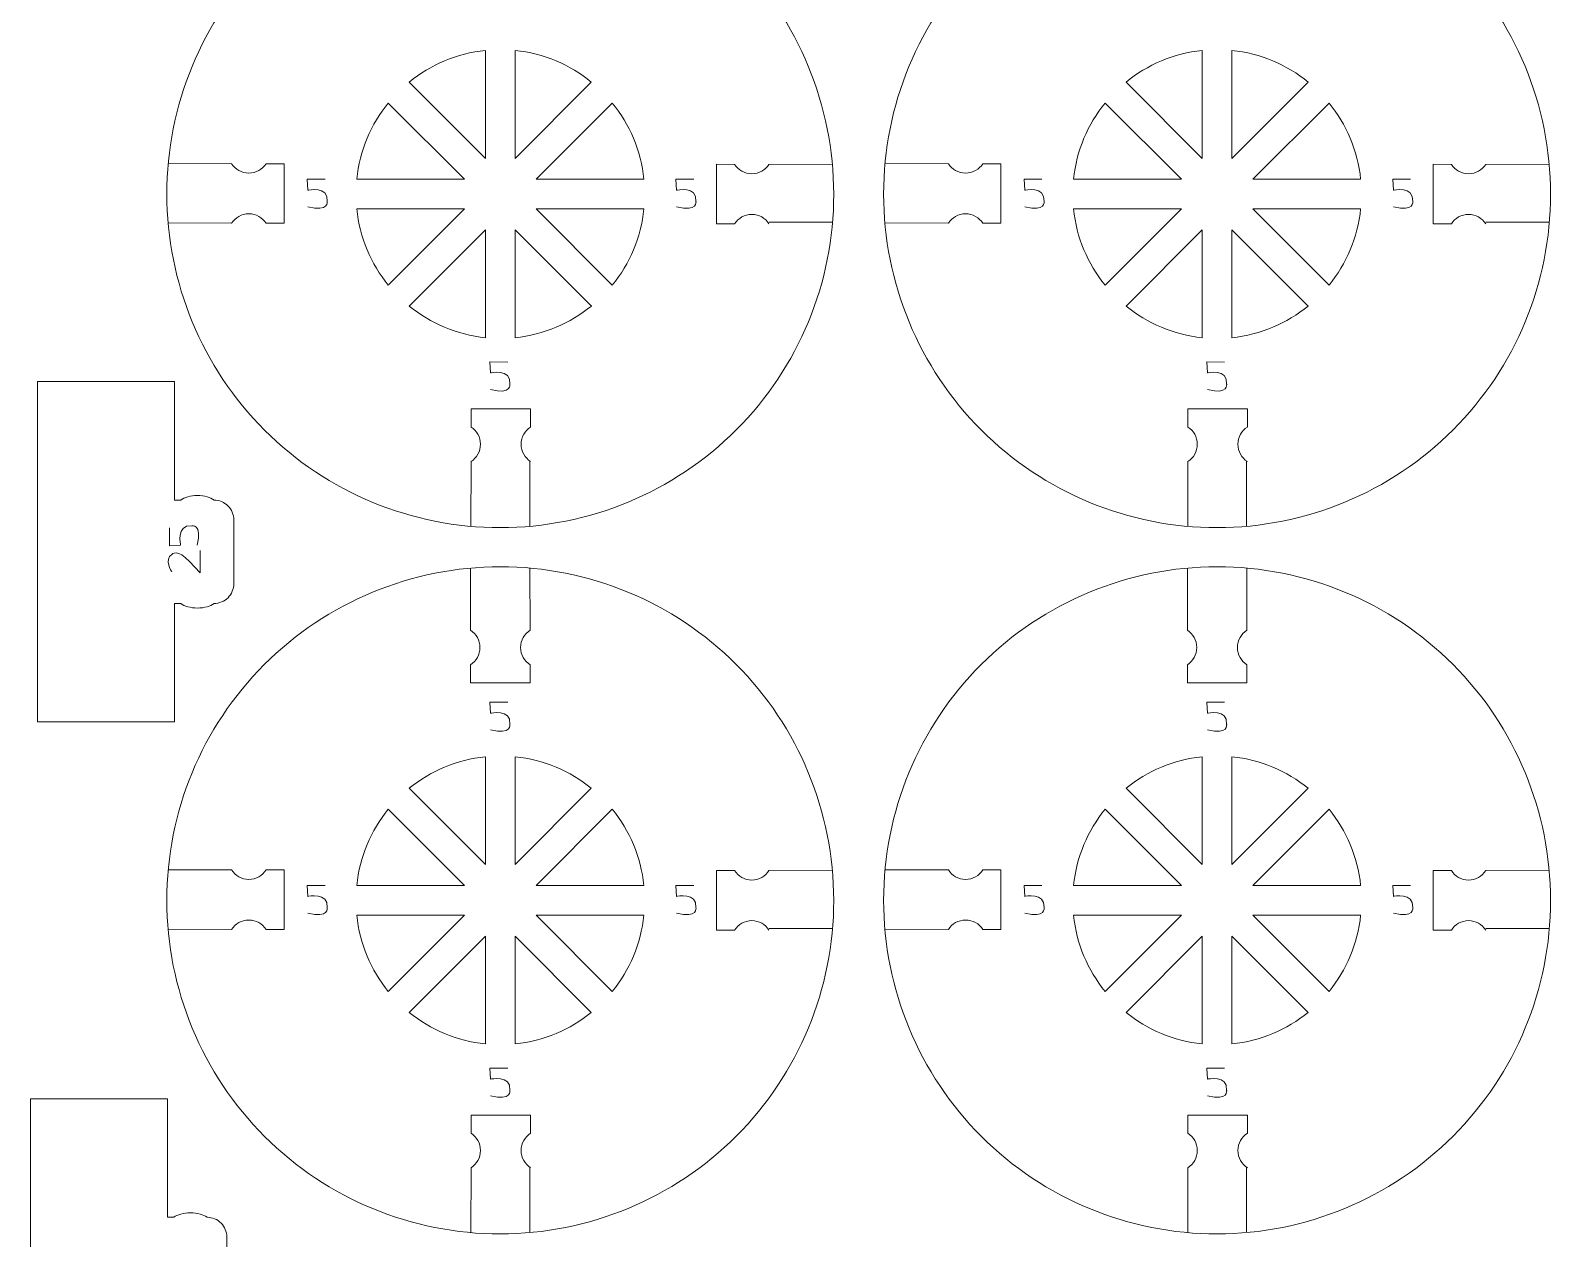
# Model space of a CAD drawing. Header units: centimetres. Extents: x -25 to 25, y -32.5 to 32.5.
# Drawn here: x -14.49 to -6.71, y 13.63 to 19.81 of the extents above; entities that cross this region are included whole.
import ezdxf

# ---------------------------------------------------------------- set-up
doc = ezdxf.new("R2010")
doc.units = ezdxf.units.CM
doc.header["$MEASUREMENT"] = 0
doc.layers.add('Capa 1', color=7, linetype='Continuous')

msp = doc.modelspace()

# ---------------------------------------------------------------- linework, layer by layer
at = {"layer": 'Capa 1', "color": 250, "lineweight": 9}
for points, knots in [([(-12.08937, 17.26648), (-12.54175, 17.26617), (-12.97573, 17.44561), (-13.29578, 17.76528), (-13.29578, 17.76528), (-13.61588, 18.08496), (-13.79586, 18.52087), (-13.79616, 18.97325), (-13.79616, 18.97325), (-13.79642, 19.42562), (-13.61701, 19.85959), (-13.29732, 20.17968), (-13.29732, 20.17968), (-12.97764, 20.49977), (-12.54175, 20.67974), (-12.08937, 20.68001), (-12.08937, 20.68001), (-11.63698, 20.68032), (-11.203, 20.50088), (-10.88294, 20.1812), (-10.88294, 20.1812), (-10.56286, 19.86152), (-10.38287, 19.42562), (-10.38257, 18.97325), (-10.38257, 18.97325), (-10.38232, 18.52087), (-10.56174, 18.0869), (-10.88142, 17.76681), (-10.88142, 17.76681), (-11.20107, 17.44674), (-11.63698, 17.26675), (-12.08937, 17.26648)], [0, 0, 0, 0, 0.1111111, 0.1111111, 0.1111111, 0.1111111, 0.2222222, 0.2222222, 0.2222222, 0.2222222, 0.3333333, 0.3333333, 0.3333333, 0.3333333, 0.4444444, 0.4444444, 0.4444444, 0.4444444, 0.5555556, 0.5555556, 0.5555556, 0.5555556, 0.6666667, 0.6666667, 0.6666667, 0.6666667, 0.7777778, 0.7777778, 0.7777778, 0.7777778, 1, 1, 1, 1]), ([(-8.42052, 17.26648), (-8.8729, 17.26617), (-9.30688, 17.44561), (-9.62693, 17.76528), (-9.62693, 17.76528), (-9.94703, 18.08496), (-10.12701, 18.52087), (-10.12731, 18.97325), (-10.12731, 18.97325), (-10.12757, 19.42562), (-9.94816, 19.85959), (-9.62847, 20.17968), (-9.62847, 20.17968), (-9.30879, 20.49977), (-8.8729, 20.67974), (-8.42052, 20.68001), (-8.42052, 20.68001), (-7.96813, 20.68032), (-7.53415, 20.50088), (-7.21409, 20.1812), (-7.21409, 20.1812), (-6.89401, 19.86152), (-6.71402, 19.42562), (-6.71372, 18.97325), (-6.71372, 18.97325), (-6.71347, 18.52087), (-6.89289, 18.0869), (-7.21257, 17.76681), (-7.21257, 17.76681), (-7.53222, 17.44674), (-7.96813, 17.26675), (-8.42052, 17.26648)], [0, 0, 0, 0, 0.1111111, 0.1111111, 0.1111111, 0.1111111, 0.2222222, 0.2222222, 0.2222222, 0.2222222, 0.3333333, 0.3333333, 0.3333333, 0.3333333, 0.4444444, 0.4444444, 0.4444444, 0.4444444, 0.5555556, 0.5555556, 0.5555556, 0.5555556, 0.6666667, 0.6666667, 0.6666667, 0.6666667, 0.7777778, 0.7777778, 0.7777778, 0.7777778, 1, 1, 1, 1]), ([(-12.16512, 19.70803), (-12.31228, 19.69304), (-12.44665, 19.63486), (-12.55536, 19.54637), (-12.55536, 19.54637), (-12.55536, 19.54637), (-12.16512, 19.15613), (-12.16512, 19.15613), (-12.16512, 19.15613), (-12.16512, 19.15613), (-12.16512, 19.70803), (-12.16512, 19.70803)], [0, 0, 0, 0, 0.25, 0.25, 0.25, 0.25, 0.5, 0.5, 0.5, 0.5, 1, 1, 1, 1]), ([(-11.62338, 19.54637), (-11.73209, 19.63486), (-11.86646, 19.69304), (-12.01362, 19.70803), (-12.01362, 19.70803), (-12.01362, 19.70803), (-12.01362, 19.15613), (-12.01362, 19.15613), (-12.01362, 19.15613), (-12.01362, 19.15613), (-11.62338, 19.54637), (-11.62338, 19.54637)], [0, 0, 0, 0, 0.25, 0.25, 0.25, 0.25, 0.5, 0.5, 0.5, 0.5, 1, 1, 1, 1]), ([(-8.49627, 19.70803), (-8.64343, 19.69304), (-8.7778, 19.63486), (-8.88651, 19.54637), (-8.88651, 19.54637), (-8.88651, 19.54637), (-8.49627, 19.15613), (-8.49627, 19.15613), (-8.49627, 19.15613), (-8.49627, 19.15613), (-8.49627, 19.70803), (-8.49627, 19.70803)], [0, 0, 0, 0, 0.25, 0.25, 0.25, 0.25, 0.5, 0.5, 0.5, 0.5, 1, 1, 1, 1]), ([(-7.95453, 19.54637), (-8.06324, 19.63486), (-8.19761, 19.69304), (-8.34477, 19.70803), (-8.34477, 19.70803), (-8.34477, 19.70803), (-8.34477, 19.15613), (-8.34477, 19.15613), (-8.34477, 19.15613), (-8.34477, 19.15613), (-7.95453, 19.54637), (-7.95453, 19.54637)], [0, 0, 0, 0, 0.25, 0.25, 0.25, 0.25, 0.5, 0.5, 0.5, 0.5, 1, 1, 1, 1]), ([(-12.66249, 19.43924), (-12.751, 19.33053), (-12.8092, 19.19617), (-12.8242, 19.04901), (-12.8242, 19.04901), (-12.8242, 19.04901), (-12.27227, 19.04901), (-12.27227, 19.04901), (-12.27227, 19.04901), (-12.27227, 19.04901), (-12.66249, 19.43924), (-12.66249, 19.43924)], [0, 0, 0, 0, 0.25, 0.25, 0.25, 0.25, 0.5, 0.5, 0.5, 0.5, 1, 1, 1, 1]), ([(-11.35453, 19.04901), (-11.36952, 19.19618), (-11.42773, 19.33054), (-11.51625, 19.43925), (-11.51625, 19.43925), (-11.51625, 19.43925), (-11.90648, 19.04901), (-11.90648, 19.04901), (-11.90648, 19.04901), (-11.90648, 19.04901), (-11.35453, 19.04901), (-11.35453, 19.04901)], [0, 0, 0, 0, 0.25, 0.25, 0.25, 0.25, 0.5, 0.5, 0.5, 0.5, 1, 1, 1, 1]), ([(-8.99364, 19.43924), (-9.08215, 19.33053), (-9.14035, 19.19617), (-9.15535, 19.04901), (-9.15535, 19.04901), (-9.15535, 19.04901), (-8.60342, 19.04901), (-8.60342, 19.04901), (-8.60342, 19.04901), (-8.60342, 19.04901), (-8.99364, 19.43924), (-8.99364, 19.43924)], [0, 0, 0, 0, 0.25, 0.25, 0.25, 0.25, 0.5, 0.5, 0.5, 0.5, 1, 1, 1, 1]), ([(-7.68568, 19.04901), (-7.70067, 19.19618), (-7.75888, 19.33054), (-7.8474, 19.43925), (-7.8474, 19.43925), (-7.8474, 19.43925), (-8.23763, 19.04901), (-8.23763, 19.04901), (-8.23763, 19.04901), (-8.23763, 19.04901), (-7.68568, 19.04901), (-7.68568, 19.04901)], [0, 0, 0, 0, 0.25, 0.25, 0.25, 0.25, 0.5, 0.5, 0.5, 0.5, 1, 1, 1, 1]), ([(-13.28837, 19.12864), (-13.30699, 19.09966), (-13.33951, 19.08045), (-13.3765, 19.08045), (-13.3765, 19.08045), (-13.4135, 19.08045), (-13.44602, 19.09966), (-13.46463, 19.12864)], [0, 0, 0, 0, 0.3333333, 0.3333333, 0.3333333, 0.3333333, 1, 1, 1, 1]), ([(-13.28837, 19.12864), (-13.28837, 19.12864), (-13.19586, 19.12875), (-13.19586, 19.12875), (-13.19586, 19.12875), (-13.19586, 19.12875), (-13.19586, 18.82429), (-13.19586, 18.82429), (-13.19586, 18.82429), (-13.19586, 18.82429), (-13.28839, 18.82429), (-13.28839, 18.82429)], [0, 0, 0, 0, 0.25, 0.25, 0.25, 0.25, 0.5, 0.5, 0.5, 0.5, 1, 1, 1, 1]), ([(-10.89029, 19.12541), (-10.89029, 19.12541), (-10.9828, 19.12552), (-10.9828, 19.12552), (-10.9828, 19.12552), (-10.9828, 19.12552), (-10.9828, 18.82106), (-10.9828, 18.82106), (-10.9828, 18.82106), (-10.9828, 18.82106), (-10.89027, 18.82106), (-10.89027, 18.82106)], [0, 0, 0, 0, 0.25, 0.25, 0.25, 0.25, 0.5, 0.5, 0.5, 0.5, 1, 1, 1, 1]), ([(-10.71403, 19.12541), (-10.73265, 19.09642), (-10.76517, 19.07721), (-10.80217, 19.07721), (-10.80217, 19.07721), (-10.83916, 19.07721), (-10.87168, 19.09642), (-10.89029, 19.12541)], [0, 0, 0, 0, 0.3333333, 0.3333333, 0.3333333, 0.3333333, 1, 1, 1, 1]), ([(-9.61952, 19.12864), (-9.63814, 19.09966), (-9.67066, 19.08045), (-9.70765, 19.08045), (-9.70765, 19.08045), (-9.74465, 19.08045), (-9.77717, 19.09966), (-9.79578, 19.12864)], [0, 0, 0, 0, 0.3333333, 0.3333333, 0.3333333, 0.3333333, 1, 1, 1, 1]), ([(-9.61952, 19.12864), (-9.61952, 19.12864), (-9.52701, 19.12875), (-9.52701, 19.12875), (-9.52701, 19.12875), (-9.52701, 19.12875), (-9.52701, 18.82429), (-9.52701, 18.82429), (-9.52701, 18.82429), (-9.52701, 18.82429), (-9.61954, 18.82429), (-9.61954, 18.82429)], [0, 0, 0, 0, 0.25, 0.25, 0.25, 0.25, 0.5, 0.5, 0.5, 0.5, 1, 1, 1, 1]), ([(-7.22144, 19.12541), (-7.22144, 19.12541), (-7.31395, 19.12552), (-7.31395, 19.12552), (-7.31395, 19.12552), (-7.31395, 19.12552), (-7.31395, 18.82106), (-7.31395, 18.82106), (-7.31395, 18.82106), (-7.31395, 18.82106), (-7.22142, 18.82106), (-7.22142, 18.82106)], [0, 0, 0, 0, 0.25, 0.25, 0.25, 0.25, 0.5, 0.5, 0.5, 0.5, 1, 1, 1, 1]), ([(-7.04518, 19.12541), (-7.0638, 19.09642), (-7.09632, 19.07721), (-7.13332, 19.07721), (-7.13332, 19.07721), (-7.17031, 19.07721), (-7.20283, 19.09642), (-7.22144, 19.12541)], [0, 0, 0, 0, 0.3333333, 0.3333333, 0.3333333, 0.3333333, 1, 1, 1, 1]), ([(-13.28837, 18.82429), (-13.30699, 18.85328), (-13.33951, 18.87249), (-13.3765, 18.87249), (-13.3765, 18.87249), (-13.4135, 18.87249), (-13.44602, 18.85328), (-13.46463, 18.82429)], [0, 0, 0, 0, 0.3333333, 0.3333333, 0.3333333, 0.3333333, 1, 1, 1, 1]), ([(-12.82421, 18.89751), (-12.80923, 18.75033), (-12.75102, 18.61595), (-12.6625, 18.50724), (-12.6625, 18.50724), (-12.6625, 18.50724), (-12.27223, 18.89751), (-12.27223, 18.89751), (-12.27223, 18.89751), (-12.27223, 18.89751), (-12.82421, 18.89751), (-12.82421, 18.89751)], [0, 0, 0, 0, 0.25, 0.25, 0.25, 0.25, 0.5, 0.5, 0.5, 0.5, 1, 1, 1, 1]), ([(-11.51623, 18.50723), (-11.42772, 18.61595), (-11.36951, 18.75034), (-11.35453, 18.89751), (-11.35453, 18.89751), (-11.35453, 18.89751), (-11.90652, 18.89751), (-11.90652, 18.89751), (-11.90652, 18.89751), (-11.90652, 18.89751), (-11.51623, 18.50723), (-11.51623, 18.50723)], [0, 0, 0, 0, 0.25, 0.25, 0.25, 0.25, 0.5, 0.5, 0.5, 0.5, 1, 1, 1, 1]), ([(-10.71403, 18.82106), (-10.73265, 18.85004), (-10.76517, 18.86925), (-10.80217, 18.86925), (-10.80217, 18.86925), (-10.83916, 18.86925), (-10.87168, 18.85004), (-10.89029, 18.82106)], [0, 0, 0, 0, 0.3333333, 0.3333333, 0.3333333, 0.3333333, 1, 1, 1, 1]), ([(-9.61952, 18.82429), (-9.63814, 18.85328), (-9.67066, 18.87249), (-9.70765, 18.87249), (-9.70765, 18.87249), (-9.74465, 18.87249), (-9.77717, 18.85328), (-9.79578, 18.82429)], [0, 0, 0, 0, 0.3333333, 0.3333333, 0.3333333, 0.3333333, 1, 1, 1, 1]), ([(-9.15536, 18.89751), (-9.14038, 18.75033), (-9.08217, 18.61595), (-8.99365, 18.50724), (-8.99365, 18.50724), (-8.99365, 18.50724), (-8.60338, 18.89751), (-8.60338, 18.89751), (-8.60338, 18.89751), (-8.60338, 18.89751), (-9.15536, 18.89751), (-9.15536, 18.89751)], [0, 0, 0, 0, 0.25, 0.25, 0.25, 0.25, 0.5, 0.5, 0.5, 0.5, 1, 1, 1, 1]), ([(-7.84738, 18.50723), (-7.75887, 18.61595), (-7.70066, 18.75034), (-7.68568, 18.89751), (-7.68568, 18.89751), (-7.68568, 18.89751), (-8.23767, 18.89751), (-8.23767, 18.89751), (-8.23767, 18.89751), (-8.23767, 18.89751), (-7.84738, 18.50723), (-7.84738, 18.50723)], [0, 0, 0, 0, 0.25, 0.25, 0.25, 0.25, 0.5, 0.5, 0.5, 0.5, 1, 1, 1, 1]), ([(-7.04518, 18.82106), (-7.0638, 18.85004), (-7.09632, 18.86925), (-7.13332, 18.86925), (-7.13332, 18.86925), (-7.17031, 18.86925), (-7.20283, 18.85004), (-7.22144, 18.82106)], [0, 0, 0, 0, 0.3333333, 0.3333333, 0.3333333, 0.3333333, 1, 1, 1, 1]), ([(-12.55537, 18.40012), (-12.44666, 18.31163), (-12.31228, 18.25344), (-12.16512, 18.23845), (-12.16512, 18.23845), (-12.16512, 18.23845), (-12.16512, 18.79036), (-12.16512, 18.79036), (-12.16512, 18.79036), (-12.16512, 18.79036), (-12.55537, 18.40012), (-12.55537, 18.40012)], [0, 0, 0, 0, 0.25, 0.25, 0.25, 0.25, 0.5, 0.5, 0.5, 0.5, 1, 1, 1, 1]), ([(-12.01362, 18.23845), (-11.86645, 18.25343), (-11.73208, 18.31162), (-11.62337, 18.40011), (-11.62337, 18.40011), (-11.62337, 18.40011), (-12.01362, 18.79036), (-12.01362, 18.79036), (-12.01362, 18.79036), (-12.01362, 18.79036), (-12.01362, 18.23845), (-12.01362, 18.23845)], [0, 0, 0, 0, 0.25, 0.25, 0.25, 0.25, 0.5, 0.5, 0.5, 0.5, 1, 1, 1, 1]), ([(-8.88652, 18.40012), (-8.77781, 18.31163), (-8.64343, 18.25344), (-8.49627, 18.23845), (-8.49627, 18.23845), (-8.49627, 18.23845), (-8.49627, 18.79036), (-8.49627, 18.79036), (-8.49627, 18.79036), (-8.49627, 18.79036), (-8.88652, 18.40012), (-8.88652, 18.40012)], [0, 0, 0, 0, 0.25, 0.25, 0.25, 0.25, 0.5, 0.5, 0.5, 0.5, 1, 1, 1, 1]), ([(-8.34477, 18.23845), (-8.1976, 18.25343), (-8.06323, 18.31162), (-7.95452, 18.40011), (-7.95452, 18.40011), (-7.95452, 18.40011), (-8.34477, 18.79036), (-8.34477, 18.79036), (-8.34477, 18.79036), (-8.34477, 18.79036), (-8.34477, 18.23845), (-8.34477, 18.23845)], [0, 0, 0, 0, 0.25, 0.25, 0.25, 0.25, 0.5, 0.5, 0.5, 0.5, 1, 1, 1, 1]), ([(-13.72463, 16.8785), (-13.72463, 16.8785), (-13.75653, 16.8785), (-13.75653, 16.8785), (-13.75653, 16.8785), (-13.75653, 16.8785), (-13.75653, 16.27239), (-13.75653, 16.27239), (-13.75653, 16.27239), (-13.75653, 16.27239), (-14.45881, 16.27239), (-14.45881, 16.27239), (-14.45881, 16.27239), (-14.45881, 16.27239), (-14.45881, 18.0139), (-14.45881, 18.0139), (-14.45881, 18.0139), (-14.45881, 18.0139), (-13.75653, 18.0139), (-13.75653, 18.0139), (-13.75653, 18.0139), (-13.75653, 18.0139), (-13.75653, 17.40779), (-13.75653, 17.40779), (-13.75653, 17.40779), (-13.75653, 17.40779), (-13.72463, 17.40779), (-13.72463, 17.40779)], [0, 0, 0, 0, 0.125, 0.125, 0.125, 0.125, 0.25, 0.25, 0.25, 0.25, 0.375, 0.375, 0.375, 0.375, 0.5, 0.5, 0.5, 0.5, 0.625, 0.625, 0.625, 0.625, 0.75, 0.75, 0.75, 0.75, 1, 1, 1, 1]), ([(-12.23885, 17.78122), (-12.23885, 17.78122), (-12.23896, 17.87374), (-12.23896, 17.87374), (-12.23896, 17.87374), (-12.23896, 17.87374), (-11.9345, 17.87374), (-11.9345, 17.87374), (-11.9345, 17.87374), (-11.9345, 17.87374), (-11.9345, 17.7812), (-11.9345, 17.7812)], [0, 0, 0, 0, 0.25, 0.25, 0.25, 0.25, 0.5, 0.5, 0.5, 0.5, 1, 1, 1, 1]), ([(-8.57, 17.78122), (-8.57, 17.78122), (-8.57011, 17.87374), (-8.57011, 17.87374), (-8.57011, 17.87374), (-8.57011, 17.87374), (-8.26565, 17.87374), (-8.26565, 17.87374), (-8.26565, 17.87374), (-8.26565, 17.87374), (-8.26565, 17.7812), (-8.26565, 17.7812)], [0, 0, 0, 0, 0.25, 0.25, 0.25, 0.25, 0.5, 0.5, 0.5, 0.5, 1, 1, 1, 1]), ([(-12.23885, 17.60495), (-12.20986, 17.62356), (-12.19065, 17.65608), (-12.19065, 17.69308), (-12.19065, 17.69308), (-12.19065, 17.73008), (-12.20986, 17.7626), (-12.23885, 17.7812)], [0, 0, 0, 0, 0.3333333, 0.3333333, 0.3333333, 0.3333333, 1, 1, 1, 1]), ([(-11.9345, 17.60495), (-11.96348, 17.62356), (-11.98269, 17.65608), (-11.98269, 17.69308), (-11.98269, 17.69308), (-11.98269, 17.73008), (-11.96348, 17.7626), (-11.9345, 17.7812)], [0, 0, 0, 0, 0.3333333, 0.3333333, 0.3333333, 0.3333333, 1, 1, 1, 1]), ([(-8.57, 17.60495), (-8.54101, 17.62356), (-8.5218, 17.65608), (-8.5218, 17.69308), (-8.5218, 17.69308), (-8.5218, 17.73008), (-8.54101, 17.7626), (-8.57, 17.7812)], [0, 0, 0, 0, 0.3333333, 0.3333333, 0.3333333, 0.3333333, 1, 1, 1, 1]), ([(-8.26565, 17.60495), (-8.29463, 17.62356), (-8.31384, 17.65608), (-8.31384, 17.69308), (-8.31384, 17.69308), (-8.31384, 17.73008), (-8.29463, 17.7626), (-8.26565, 17.7812)], [0, 0, 0, 0, 0.3333333, 0.3333333, 0.3333333, 0.3333333, 1, 1, 1, 1]), ([(-13.72463, 17.40779), (-13.70667, 17.42178), (-13.67528, 17.43105), (-13.63956, 17.43105), (-13.63956, 17.43105), (-13.60385, 17.43105), (-13.57246, 17.42178), (-13.5545, 17.40779)], [0, 0, 0, 0, 0.3333333, 0.3333333, 0.3333333, 0.3333333, 1, 1, 1, 1]), ([(-13.5545, 17.40779), (-13.52772, 17.40781), (-13.50205, 17.39719), (-13.48309, 17.37828), (-13.48309, 17.37828), (-13.46415, 17.35935), (-13.4535, 17.33355), (-13.45348, 17.30677), (-13.45348, 17.30677), (-13.45348, 17.30677), (-13.45348, 16.97952), (-13.45348, 16.97952), (-13.45348, 16.97952), (-13.45346, 16.95273), (-13.46409, 16.92704), (-13.48301, 16.90811), (-13.48301, 16.90811), (-13.50193, 16.88916), (-13.52772, 16.87852), (-13.5545, 16.8785)], [0, 0, 0, 0, 0.1666667, 0.1666667, 0.1666667, 0.1666667, 0.3333333, 0.3333333, 0.3333333, 0.3333333, 0.5, 0.5, 0.5, 0.5, 0.6666667, 0.6666667, 0.6666667, 0.6666667, 1, 1, 1, 1]), ([(-12.08941, 13.65289), (-12.54179, 13.65258), (-12.97577, 13.83202), (-13.29582, 14.15169), (-13.29582, 14.15169), (-13.61592, 14.47137), (-13.7959, 14.90728), (-13.7962, 15.35966), (-13.7962, 15.35966), (-13.79646, 15.81203), (-13.61705, 16.246), (-13.29736, 16.56609), (-13.29736, 16.56609), (-12.97768, 16.88618), (-12.54179, 17.06615), (-12.08941, 17.06642), (-12.08941, 17.06642), (-11.63702, 17.06673), (-11.20304, 16.88729), (-10.88298, 16.56761), (-10.88298, 16.56761), (-10.5629, 16.24793), (-10.38291, 15.81203), (-10.38261, 15.35966), (-10.38261, 15.35966), (-10.38236, 14.90728), (-10.56178, 14.47331), (-10.88146, 14.15322), (-10.88146, 14.15322), (-11.20111, 13.83315), (-11.63702, 13.65316), (-12.08941, 13.65289)], [0, 0, 0, 0, 0.1111111, 0.1111111, 0.1111111, 0.1111111, 0.2222222, 0.2222222, 0.2222222, 0.2222222, 0.3333333, 0.3333333, 0.3333333, 0.3333333, 0.4444444, 0.4444444, 0.4444444, 0.4444444, 0.5555556, 0.5555556, 0.5555556, 0.5555556, 0.6666667, 0.6666667, 0.6666667, 0.6666667, 0.7777778, 0.7777778, 0.7777778, 0.7777778, 1, 1, 1, 1]), ([(-8.42052, 13.65289), (-8.8729, 13.65258), (-9.30688, 13.83202), (-9.62693, 14.15169), (-9.62693, 14.15169), (-9.94703, 14.47137), (-10.12701, 14.90728), (-10.12731, 15.35966), (-10.12731, 15.35966), (-10.12757, 15.81203), (-9.94816, 16.246), (-9.62847, 16.56609), (-9.62847, 16.56609), (-9.30879, 16.88618), (-8.8729, 17.06615), (-8.42052, 17.06642), (-8.42052, 17.06642), (-7.96813, 17.06673), (-7.53415, 16.88729), (-7.21409, 16.56761), (-7.21409, 16.56761), (-6.89401, 16.24793), (-6.71402, 15.81203), (-6.71372, 15.35966), (-6.71372, 15.35966), (-6.71347, 14.90728), (-6.89289, 14.47331), (-7.21257, 14.15322), (-7.21257, 14.15322), (-7.53222, 13.83315), (-7.96813, 13.65316), (-8.42052, 13.65289)], [0, 0, 0, 0, 0.1111111, 0.1111111, 0.1111111, 0.1111111, 0.2222222, 0.2222222, 0.2222222, 0.2222222, 0.3333333, 0.3333333, 0.3333333, 0.3333333, 0.4444444, 0.4444444, 0.4444444, 0.4444444, 0.5555556, 0.5555556, 0.5555556, 0.5555556, 0.6666667, 0.6666667, 0.6666667, 0.6666667, 0.7777778, 0.7777778, 0.7777778, 0.7777778, 1, 1, 1, 1]), ([(-13.72463, 16.8785), (-13.70667, 16.86451), (-13.67528, 16.85524), (-13.63956, 16.85524), (-13.63956, 16.85524), (-13.60385, 16.85524), (-13.57246, 16.86451), (-13.5545, 16.8785)], [0, 0, 0, 0, 0.3333333, 0.3333333, 0.3333333, 0.3333333, 1, 1, 1, 1]), ([(-12.24146, 16.56546), (-12.21247, 16.58408), (-12.19326, 16.6166), (-12.19326, 16.6536), (-12.19326, 16.6536), (-12.19326, 16.69059), (-12.21247, 16.72311), (-12.24146, 16.74172)], [0, 0, 0, 0, 0.3333333, 0.3333333, 0.3333333, 0.3333333, 1, 1, 1, 1]), ([(-11.9371, 16.56546), (-11.96609, 16.58408), (-11.9853, 16.6166), (-11.9853, 16.6536), (-11.9853, 16.6536), (-11.9853, 16.69059), (-11.96609, 16.72311), (-11.9371, 16.74172)], [0, 0, 0, 0, 0.3333333, 0.3333333, 0.3333333, 0.3333333, 1, 1, 1, 1]), ([(-8.57257, 16.56546), (-8.54358, 16.58408), (-8.52437, 16.6166), (-8.52437, 16.6536), (-8.52437, 16.6536), (-8.52437, 16.69059), (-8.54358, 16.72311), (-8.57257, 16.74172)], [0, 0, 0, 0, 0.3333333, 0.3333333, 0.3333333, 0.3333333, 1, 1, 1, 1]), ([(-8.26821, 16.56546), (-8.2972, 16.58408), (-8.31641, 16.6166), (-8.31641, 16.6536), (-8.31641, 16.6536), (-8.31641, 16.69059), (-8.2972, 16.72311), (-8.26821, 16.74172)], [0, 0, 0, 0, 0.3333333, 0.3333333, 0.3333333, 0.3333333, 1, 1, 1, 1]), ([(-12.24146, 16.56545), (-12.24146, 16.56545), (-12.24157, 16.47294), (-12.24157, 16.47294), (-12.24157, 16.47294), (-12.24157, 16.47294), (-11.9371, 16.47294), (-11.9371, 16.47294), (-11.9371, 16.47294), (-11.9371, 16.47294), (-11.9371, 16.56547), (-11.9371, 16.56547)], [0, 0, 0, 0, 0.25, 0.25, 0.25, 0.25, 0.5, 0.5, 0.5, 0.5, 1, 1, 1, 1]), ([(-8.57257, 16.56545), (-8.57257, 16.56545), (-8.57268, 16.47294), (-8.57268, 16.47294), (-8.57268, 16.47294), (-8.57268, 16.47294), (-8.26821, 16.47294), (-8.26821, 16.47294), (-8.26821, 16.47294), (-8.26821, 16.47294), (-8.26821, 16.56547), (-8.26821, 16.56547)], [0, 0, 0, 0, 0.25, 0.25, 0.25, 0.25, 0.5, 0.5, 0.5, 0.5, 1, 1, 1, 1]), ([(-12.16516, 16.09444), (-12.31232, 16.07945), (-12.44669, 16.02127), (-12.5554, 15.93278), (-12.5554, 15.93278), (-12.5554, 15.93278), (-12.16516, 15.54254), (-12.16516, 15.54254), (-12.16516, 15.54254), (-12.16516, 15.54254), (-12.16516, 16.09444), (-12.16516, 16.09444)], [0, 0, 0, 0, 0.25, 0.25, 0.25, 0.25, 0.5, 0.5, 0.5, 0.5, 1, 1, 1, 1]), ([(-11.62342, 15.93278), (-11.73213, 16.02127), (-11.8665, 16.07945), (-12.01366, 16.09444), (-12.01366, 16.09444), (-12.01366, 16.09444), (-12.01366, 15.54254), (-12.01366, 15.54254), (-12.01366, 15.54254), (-12.01366, 15.54254), (-11.62342, 15.93278), (-11.62342, 15.93278)], [0, 0, 0, 0, 0.25, 0.25, 0.25, 0.25, 0.5, 0.5, 0.5, 0.5, 1, 1, 1, 1]), ([(-8.49627, 16.09444), (-8.64343, 16.07945), (-8.7778, 16.02127), (-8.88651, 15.93278), (-8.88651, 15.93278), (-8.88651, 15.93278), (-8.49627, 15.54254), (-8.49627, 15.54254), (-8.49627, 15.54254), (-8.49627, 15.54254), (-8.49627, 16.09444), (-8.49627, 16.09444)], [0, 0, 0, 0, 0.25, 0.25, 0.25, 0.25, 0.5, 0.5, 0.5, 0.5, 1, 1, 1, 1]), ([(-7.95453, 15.93278), (-8.06324, 16.02127), (-8.19761, 16.07945), (-8.34477, 16.09444), (-8.34477, 16.09444), (-8.34477, 16.09444), (-8.34477, 15.54254), (-8.34477, 15.54254), (-8.34477, 15.54254), (-8.34477, 15.54254), (-7.95453, 15.93278), (-7.95453, 15.93278)], [0, 0, 0, 0, 0.25, 0.25, 0.25, 0.25, 0.5, 0.5, 0.5, 0.5, 1, 1, 1, 1]), ([(-12.66253, 15.82565), (-12.75104, 15.71694), (-12.80924, 15.58258), (-12.82424, 15.43542), (-12.82424, 15.43542), (-12.82424, 15.43542), (-12.27231, 15.43542), (-12.27231, 15.43542), (-12.27231, 15.43542), (-12.27231, 15.43542), (-12.66253, 15.82565), (-12.66253, 15.82565)], [0, 0, 0, 0, 0.25, 0.25, 0.25, 0.25, 0.5, 0.5, 0.5, 0.5, 1, 1, 1, 1]), ([(-11.35457, 15.43542), (-11.36956, 15.58259), (-11.42777, 15.71695), (-11.51629, 15.82566), (-11.51629, 15.82566), (-11.51629, 15.82566), (-11.90652, 15.43542), (-11.90652, 15.43542), (-11.90652, 15.43542), (-11.90652, 15.43542), (-11.35457, 15.43542), (-11.35457, 15.43542)], [0, 0, 0, 0, 0.25, 0.25, 0.25, 0.25, 0.5, 0.5, 0.5, 0.5, 1, 1, 1, 1]), ([(-8.99364, 15.82565), (-9.08215, 15.71694), (-9.14035, 15.58258), (-9.15535, 15.43542), (-9.15535, 15.43542), (-9.15535, 15.43542), (-8.60342, 15.43542), (-8.60342, 15.43542), (-8.60342, 15.43542), (-8.60342, 15.43542), (-8.99364, 15.82565), (-8.99364, 15.82565)], [0, 0, 0, 0, 0.25, 0.25, 0.25, 0.25, 0.5, 0.5, 0.5, 0.5, 1, 1, 1, 1]), ([(-7.68568, 15.43542), (-7.70067, 15.58259), (-7.75888, 15.71695), (-7.8474, 15.82566), (-7.8474, 15.82566), (-7.8474, 15.82566), (-8.23763, 15.43542), (-8.23763, 15.43542), (-8.23763, 15.43542), (-8.23763, 15.43542), (-7.68568, 15.43542), (-7.68568, 15.43542)], [0, 0, 0, 0, 0.25, 0.25, 0.25, 0.25, 0.5, 0.5, 0.5, 0.5, 1, 1, 1, 1]), ([(-13.28841, 15.51505), (-13.30703, 15.48607), (-13.33955, 15.46686), (-13.37654, 15.46686), (-13.37654, 15.46686), (-13.41354, 15.46686), (-13.44606, 15.48607), (-13.46467, 15.51505)], [0, 0, 0, 0, 0.3333333, 0.3333333, 0.3333333, 0.3333333, 1, 1, 1, 1]), ([(-13.28841, 15.51505), (-13.28841, 15.51505), (-13.1959, 15.51516), (-13.1959, 15.51516), (-13.1959, 15.51516), (-13.1959, 15.51516), (-13.1959, 15.2107), (-13.1959, 15.2107), (-13.1959, 15.2107), (-13.1959, 15.2107), (-13.28843, 15.2107), (-13.28843, 15.2107)], [0, 0, 0, 0, 0.25, 0.25, 0.25, 0.25, 0.5, 0.5, 0.5, 0.5, 1, 1, 1, 1]), ([(-10.89033, 15.51182), (-10.89033, 15.51182), (-10.98284, 15.51193), (-10.98284, 15.51193), (-10.98284, 15.51193), (-10.98284, 15.51193), (-10.98284, 15.20747), (-10.98284, 15.20747), (-10.98284, 15.20747), (-10.98284, 15.20747), (-10.89031, 15.20747), (-10.89031, 15.20747)], [0, 0, 0, 0, 0.25, 0.25, 0.25, 0.25, 0.5, 0.5, 0.5, 0.5, 1, 1, 1, 1]), ([(-10.71407, 15.51182), (-10.73269, 15.48283), (-10.76521, 15.46362), (-10.80221, 15.46362), (-10.80221, 15.46362), (-10.8392, 15.46362), (-10.87172, 15.48283), (-10.89033, 15.51182)], [0, 0, 0, 0, 0.3333333, 0.3333333, 0.3333333, 0.3333333, 1, 1, 1, 1]), ([(-9.61952, 15.51505), (-9.63814, 15.48607), (-9.67066, 15.46686), (-9.70765, 15.46686), (-9.70765, 15.46686), (-9.74465, 15.46686), (-9.77717, 15.48607), (-9.79578, 15.51505)], [0, 0, 0, 0, 0.3333333, 0.3333333, 0.3333333, 0.3333333, 1, 1, 1, 1]), ([(-9.61952, 15.51505), (-9.61952, 15.51505), (-9.52701, 15.51516), (-9.52701, 15.51516), (-9.52701, 15.51516), (-9.52701, 15.51516), (-9.52701, 15.2107), (-9.52701, 15.2107), (-9.52701, 15.2107), (-9.52701, 15.2107), (-9.61954, 15.2107), (-9.61954, 15.2107)], [0, 0, 0, 0, 0.25, 0.25, 0.25, 0.25, 0.5, 0.5, 0.5, 0.5, 1, 1, 1, 1]), ([(-7.22144, 15.51182), (-7.22144, 15.51182), (-7.31395, 15.51193), (-7.31395, 15.51193), (-7.31395, 15.51193), (-7.31395, 15.51193), (-7.31395, 15.20747), (-7.31395, 15.20747), (-7.31395, 15.20747), (-7.31395, 15.20747), (-7.22142, 15.20747), (-7.22142, 15.20747)], [0, 0, 0, 0, 0.25, 0.25, 0.25, 0.25, 0.5, 0.5, 0.5, 0.5, 1, 1, 1, 1]), ([(-7.04518, 15.51182), (-7.0638, 15.48283), (-7.09632, 15.46362), (-7.13332, 15.46362), (-7.13332, 15.46362), (-7.17031, 15.46362), (-7.20283, 15.48283), (-7.22144, 15.51182)], [0, 0, 0, 0, 0.3333333, 0.3333333, 0.3333333, 0.3333333, 1, 1, 1, 1]), ([(-13.28841, 15.2107), (-13.30703, 15.23969), (-13.33955, 15.2589), (-13.37654, 15.2589), (-13.37654, 15.2589), (-13.41354, 15.2589), (-13.44606, 15.23969), (-13.46467, 15.2107)], [0, 0, 0, 0, 0.3333333, 0.3333333, 0.3333333, 0.3333333, 1, 1, 1, 1]), ([(-12.82425, 15.28392), (-12.80927, 15.13674), (-12.75106, 15.00236), (-12.66254, 14.89365), (-12.66254, 14.89365), (-12.66254, 14.89365), (-12.27227, 15.28392), (-12.27227, 15.28392), (-12.27227, 15.28392), (-12.27227, 15.28392), (-12.82425, 15.28392), (-12.82425, 15.28392)], [0, 0, 0, 0, 0.25, 0.25, 0.25, 0.25, 0.5, 0.5, 0.5, 0.5, 1, 1, 1, 1]), ([(-11.51627, 14.89364), (-11.42776, 15.00236), (-11.36955, 15.13675), (-11.35457, 15.28392), (-11.35457, 15.28392), (-11.35457, 15.28392), (-11.90656, 15.28392), (-11.90656, 15.28392), (-11.90656, 15.28392), (-11.90656, 15.28392), (-11.51627, 14.89364), (-11.51627, 14.89364)], [0, 0, 0, 0, 0.25, 0.25, 0.25, 0.25, 0.5, 0.5, 0.5, 0.5, 1, 1, 1, 1]), ([(-10.71407, 15.20747), (-10.73269, 15.23645), (-10.76521, 15.25566), (-10.80221, 15.25566), (-10.80221, 15.25566), (-10.8392, 15.25566), (-10.87172, 15.23645), (-10.89033, 15.20747)], [0, 0, 0, 0, 0.3333333, 0.3333333, 0.3333333, 0.3333333, 1, 1, 1, 1]), ([(-9.61952, 15.2107), (-9.63814, 15.23969), (-9.67066, 15.2589), (-9.70765, 15.2589), (-9.70765, 15.2589), (-9.74465, 15.2589), (-9.77717, 15.23969), (-9.79578, 15.2107)], [0, 0, 0, 0, 0.3333333, 0.3333333, 0.3333333, 0.3333333, 1, 1, 1, 1]), ([(-9.15536, 15.28392), (-9.14038, 15.13674), (-9.08217, 15.00236), (-8.99365, 14.89365), (-8.99365, 14.89365), (-8.99365, 14.89365), (-8.60338, 15.28392), (-8.60338, 15.28392), (-8.60338, 15.28392), (-8.60338, 15.28392), (-9.15536, 15.28392), (-9.15536, 15.28392)], [0, 0, 0, 0, 0.25, 0.25, 0.25, 0.25, 0.5, 0.5, 0.5, 0.5, 1, 1, 1, 1]), ([(-7.84738, 14.89364), (-7.75887, 15.00236), (-7.70066, 15.13675), (-7.68568, 15.28392), (-7.68568, 15.28392), (-7.68568, 15.28392), (-8.23767, 15.28392), (-8.23767, 15.28392), (-8.23767, 15.28392), (-8.23767, 15.28392), (-7.84738, 14.89364), (-7.84738, 14.89364)], [0, 0, 0, 0, 0.25, 0.25, 0.25, 0.25, 0.5, 0.5, 0.5, 0.5, 1, 1, 1, 1]), ([(-7.04518, 15.20747), (-7.0638, 15.23645), (-7.09632, 15.25566), (-7.13332, 15.25566), (-7.13332, 15.25566), (-7.17031, 15.25566), (-7.20283, 15.23645), (-7.22144, 15.20747)], [0, 0, 0, 0, 0.3333333, 0.3333333, 0.3333333, 0.3333333, 1, 1, 1, 1]), ([(-12.55541, 14.78653), (-12.4467, 14.69804), (-12.31232, 14.63985), (-12.16516, 14.62486), (-12.16516, 14.62486), (-12.16516, 14.62486), (-12.16516, 15.17677), (-12.16516, 15.17677), (-12.16516, 15.17677), (-12.16516, 15.17677), (-12.55541, 14.78653), (-12.55541, 14.78653)], [0, 0, 0, 0, 0.25, 0.25, 0.25, 0.25, 0.5, 0.5, 0.5, 0.5, 1, 1, 1, 1]), ([(-12.01366, 14.62486), (-11.86649, 14.63984), (-11.73212, 14.69803), (-11.62341, 14.78652), (-11.62341, 14.78652), (-11.62341, 14.78652), (-12.01366, 15.17677), (-12.01366, 15.17677), (-12.01366, 15.17677), (-12.01366, 15.17677), (-12.01366, 14.62486), (-12.01366, 14.62486)], [0, 0, 0, 0, 0.25, 0.25, 0.25, 0.25, 0.5, 0.5, 0.5, 0.5, 1, 1, 1, 1]), ([(-8.88652, 14.78653), (-8.77781, 14.69804), (-8.64343, 14.63985), (-8.49627, 14.62486), (-8.49627, 14.62486), (-8.49627, 14.62486), (-8.49627, 15.17677), (-8.49627, 15.17677), (-8.49627, 15.17677), (-8.49627, 15.17677), (-8.88652, 14.78653), (-8.88652, 14.78653)], [0, 0, 0, 0, 0.25, 0.25, 0.25, 0.25, 0.5, 0.5, 0.5, 0.5, 1, 1, 1, 1]), ([(-8.34477, 14.62486), (-8.1976, 14.63984), (-8.06323, 14.69803), (-7.95452, 14.78652), (-7.95452, 14.78652), (-7.95452, 14.78652), (-8.34477, 15.17677), (-8.34477, 15.17677), (-8.34477, 15.17677), (-8.34477, 15.17677), (-8.34477, 14.62486), (-8.34477, 14.62486)], [0, 0, 0, 0, 0.25, 0.25, 0.25, 0.25, 0.5, 0.5, 0.5, 0.5, 1, 1, 1, 1]), ([(-13.76026, 13.20855), (-13.76026, 13.20855), (-13.79216, 13.20855), (-13.79216, 13.20855), (-13.79216, 13.20855), (-13.79216, 13.20855), (-13.79216, 12.60244), (-13.79216, 12.60244), (-13.79216, 12.60244), (-13.79216, 12.60244), (-14.49445, 12.60244), (-14.49445, 12.60244), (-14.49445, 12.60244), (-14.49445, 12.60244), (-14.49445, 14.34395), (-14.49445, 14.34395), (-14.49445, 14.34395), (-14.49445, 14.34395), (-13.79216, 14.34395), (-13.79216, 14.34395), (-13.79216, 14.34395), (-13.79216, 14.34395), (-13.79216, 13.73784), (-13.79216, 13.73784), (-13.79216, 13.73784), (-13.79216, 13.73784), (-13.76026, 13.73784), (-13.76026, 13.73784)], [0, 0, 0, 0, 0.125, 0.125, 0.125, 0.125, 0.25, 0.25, 0.25, 0.25, 0.375, 0.375, 0.375, 0.375, 0.5, 0.5, 0.5, 0.5, 0.625, 0.625, 0.625, 0.625, 0.75, 0.75, 0.75, 0.75, 1, 1, 1, 1]), ([(-12.23889, 14.16763), (-12.23889, 14.16763), (-12.239, 14.26015), (-12.239, 14.26015), (-12.239, 14.26015), (-12.239, 14.26015), (-11.93454, 14.26015), (-11.93454, 14.26015), (-11.93454, 14.26015), (-11.93454, 14.26015), (-11.93454, 14.16761), (-11.93454, 14.16761)], [0, 0, 0, 0, 0.25, 0.25, 0.25, 0.25, 0.5, 0.5, 0.5, 0.5, 1, 1, 1, 1]), ([(-8.57, 14.16763), (-8.57, 14.16763), (-8.57011, 14.26015), (-8.57011, 14.26015), (-8.57011, 14.26015), (-8.57011, 14.26015), (-8.26565, 14.26015), (-8.26565, 14.26015), (-8.26565, 14.26015), (-8.26565, 14.26015), (-8.26565, 14.16761), (-8.26565, 14.16761)], [0, 0, 0, 0, 0.25, 0.25, 0.25, 0.25, 0.5, 0.5, 0.5, 0.5, 1, 1, 1, 1]), ([(-12.23889, 13.99136), (-12.2099, 14.00997), (-12.19069, 14.04249), (-12.19069, 14.07949), (-12.19069, 14.07949), (-12.19069, 14.11649), (-12.2099, 14.14901), (-12.23889, 14.16761)], [0, 0, 0, 0, 0.3333333, 0.3333333, 0.3333333, 0.3333333, 1, 1, 1, 1]), ([(-11.93454, 13.99136), (-11.96352, 14.00997), (-11.98273, 14.04249), (-11.98273, 14.07949), (-11.98273, 14.07949), (-11.98273, 14.11649), (-11.96352, 14.14901), (-11.93454, 14.16761)], [0, 0, 0, 0, 0.3333333, 0.3333333, 0.3333333, 0.3333333, 1, 1, 1, 1]), ([(-8.57, 13.99136), (-8.54101, 14.00997), (-8.5218, 14.04249), (-8.5218, 14.07949), (-8.5218, 14.07949), (-8.5218, 14.11649), (-8.54101, 14.14901), (-8.57, 14.16761)], [0, 0, 0, 0, 0.3333333, 0.3333333, 0.3333333, 0.3333333, 1, 1, 1, 1]), ([(-8.26565, 13.99136), (-8.29463, 14.00997), (-8.31384, 14.04249), (-8.31384, 14.07949), (-8.31384, 14.07949), (-8.31384, 14.11649), (-8.29463, 14.14901), (-8.26565, 14.16761)], [0, 0, 0, 0, 0.3333333, 0.3333333, 0.3333333, 0.3333333, 1, 1, 1, 1]), ([(-13.76026, 13.73784), (-13.7423, 13.75183), (-13.71091, 13.7611), (-13.6752, 13.7611), (-13.6752, 13.7611), (-13.63948, 13.7611), (-13.60809, 13.75183), (-13.59013, 13.73784)], [0, 0, 0, 0, 0.3333333, 0.3333333, 0.3333333, 0.3333333, 1, 1, 1, 1]), ([(-13.59013, 13.73784), (-13.56335, 13.73786), (-13.53768, 13.72725), (-13.51873, 13.70833), (-13.51873, 13.70833), (-13.49978, 13.6894), (-13.48913, 13.66361), (-13.48911, 13.63682), (-13.48911, 13.63682), (-13.48911, 13.63682), (-13.48911, 13.30957), (-13.48911, 13.30957), (-13.48911, 13.30957), (-13.48909, 13.28279), (-13.49972, 13.25709), (-13.51865, 13.23817), (-13.51865, 13.23817), (-13.53756, 13.21922), (-13.56335, 13.20857), (-13.59013, 13.20855)], [0, 0, 0, 0, 0.1666667, 0.1666667, 0.1666667, 0.1666667, 0.3333333, 0.3333333, 0.3333333, 0.3333333, 0.5, 0.5, 0.5, 0.5, 0.6666667, 0.6666667, 0.6666667, 0.6666667, 1, 1, 1, 1])]:
    msp.add_open_spline(points, degree=3, knots=knots, dxfattribs=at)
for points in [[(-13.7891, 19.12958), (-13.7891, 19.12958), (-13.46463, 19.12864), (-13.46463, 19.12864)], [(-10.71403, 19.12541), (-10.71403, 19.12541), (-10.38961, 19.12701), (-10.38961, 19.12701)], [(-10.12025, 19.12958), (-10.12025, 19.12958), (-9.79578, 19.12864), (-9.79578, 19.12864)], [(-7.04518, 19.12541), (-7.04518, 19.12541), (-6.72076, 19.12701), (-6.72076, 19.12701)], [(-13.46463, 18.82429), (-13.46463, 18.82429), (-13.78965, 18.82564), (-13.78965, 18.82564)], [(-10.38861, 18.82887), (-10.38861, 18.82887), (-10.71324, 18.82895), (-10.71324, 18.82895)], [(-9.79578, 18.82429), (-9.79578, 18.82429), (-10.1208, 18.82564), (-10.1208, 18.82564)], [(-6.71976, 18.82887), (-6.71976, 18.82887), (-7.04439, 18.82895), (-7.04439, 18.82895)], [(-12.2395, 17.27299), (-12.2395, 17.27299), (-12.23885, 17.60495), (-12.23885, 17.60495)], [(-11.93814, 17.60739), (-11.93814, 17.60739), (-11.93805, 17.27328), (-11.93805, 17.27328)], [(-8.57065, 17.27299), (-8.57065, 17.27299), (-8.57, 17.60495), (-8.57, 17.60495)], [(-8.26929, 17.60739), (-8.26929, 17.60739), (-8.2692, 17.27328), (-8.2692, 17.27328)], [(-12.24146, 16.74172), (-12.24146, 16.74172), (-12.24129, 17.05957), (-12.24129, 17.05957)], [(-11.93734, 17.05974), (-11.93734, 17.05974), (-11.9371, 16.74172), (-11.9371, 16.74172)], [(-8.57257, 16.74172), (-8.57257, 16.74172), (-8.5724, 17.05957), (-8.5724, 17.05957)], [(-8.26845, 17.05974), (-8.26845, 17.05974), (-8.26821, 16.74172), (-8.26821, 16.74172)], [(-13.78914, 15.51599), (-13.78914, 15.51599), (-13.46467, 15.51505), (-13.46467, 15.51505)], [(-10.71407, 15.51182), (-10.71407, 15.51182), (-10.38965, 15.51342), (-10.38965, 15.51342)], [(-10.12025, 15.51599), (-10.12025, 15.51599), (-9.79578, 15.51505), (-9.79578, 15.51505)], [(-7.04518, 15.51182), (-7.04518, 15.51182), (-6.72076, 15.51342), (-6.72076, 15.51342)], [(-13.46467, 15.2107), (-13.46467, 15.2107), (-13.78969, 15.21205), (-13.78969, 15.21205)], [(-10.38865, 15.21528), (-10.38865, 15.21528), (-10.71328, 15.21536), (-10.71328, 15.21536)], [(-9.79578, 15.2107), (-9.79578, 15.2107), (-10.1208, 15.21205), (-10.1208, 15.21205)], [(-6.71976, 15.21528), (-6.71976, 15.21528), (-7.04439, 15.21536), (-7.04439, 15.21536)], [(-12.23954, 13.6594), (-12.23954, 13.6594), (-12.23889, 13.99136), (-12.23889, 13.99136)], [(-11.93818, 13.9938), (-11.93818, 13.9938), (-11.93809, 13.65969), (-11.93809, 13.65969)], [(-8.57065, 13.6594), (-8.57065, 13.6594), (-8.57, 13.99136), (-8.57, 13.99136)], [(-8.26929, 13.9938), (-8.26929, 13.9938), (-8.2692, 13.65969), (-8.2692, 13.65969)]]:
    msp.add_open_spline(points, degree=3, dxfattribs=at)
at = {"layer": 'Capa 1', "color": 22, "lineweight": 5}
for points in [[(-12.98596, 19.04895), (-12.98596, 19.04895), (-13.07743, 19.0495), (-13.07743, 19.0495), (-13.07743, 19.0495), (-13.07743, 19.0495), (-13.07414, 18.99312), (-13.07414, 18.99312)], [(-13.07414, 18.99312), (-13.07414, 18.99312), (-12.96905, 19.01718), (-12.97523, 18.93595), (-12.97523, 18.93595), (-12.97523, 18.93595), (-12.96412, 18.88026), (-13.07414, 18.90747)], [(-11.09859, 19.04895), (-11.09859, 19.04895), (-11.19006, 19.0495), (-11.19006, 19.0495), (-11.19006, 19.0495), (-11.19006, 19.0495), (-11.18677, 18.99312), (-11.18677, 18.99312)], [(-11.18677, 18.99312), (-11.18677, 18.99312), (-11.08168, 19.01718), (-11.08786, 18.93595), (-11.08786, 18.93595), (-11.08786, 18.93595), (-11.07675, 18.88026), (-11.18677, 18.90747)], [(-9.31711, 19.04895), (-9.31711, 19.04895), (-9.40858, 19.0495), (-9.40858, 19.0495), (-9.40858, 19.0495), (-9.40858, 19.0495), (-9.40529, 18.99312), (-9.40529, 18.99312)], [(-9.40529, 18.99312), (-9.40529, 18.99312), (-9.3002, 19.01718), (-9.30638, 18.93595), (-9.30638, 18.93595), (-9.30638, 18.93595), (-9.29527, 18.88026), (-9.40529, 18.90747)], [(-7.42974, 19.04895), (-7.42974, 19.04895), (-7.52121, 19.0495), (-7.52121, 19.0495), (-7.52121, 19.0495), (-7.52121, 19.0495), (-7.51792, 18.99312), (-7.51792, 18.99312)], [(-7.51792, 18.99312), (-7.51792, 18.99312), (-7.41283, 19.01718), (-7.41901, 18.93595), (-7.41901, 18.93595), (-7.41901, 18.93595), (-7.4079, 18.88026), (-7.51792, 18.90747)], [(-12.05109, 18.11408), (-12.05109, 18.11408), (-12.14256, 18.11463), (-12.14256, 18.11463), (-12.14256, 18.11463), (-12.14256, 18.11463), (-12.13927, 18.05825), (-12.13927, 18.05825)], [(-12.13927, 18.05825), (-12.13927, 18.05825), (-12.03418, 18.08231), (-12.04036, 18.00108), (-12.04036, 18.00108), (-12.04036, 18.00108), (-12.02925, 17.94539), (-12.13927, 17.9726)], [(-8.38224, 18.11408), (-8.38224, 18.11408), (-8.47371, 18.11463), (-8.47371, 18.11463), (-8.47371, 18.11463), (-8.47371, 18.11463), (-8.47042, 18.05825), (-8.47042, 18.05825)], [(-8.47042, 18.05825), (-8.47042, 18.05825), (-8.36533, 18.08231), (-8.37151, 18.00108), (-8.37151, 18.00108), (-8.37151, 18.00108), (-8.3604, 17.94539), (-8.47042, 17.9726)], [(-13.72607, 17.1769), (-13.72607, 17.1769), (-13.75013, 17.28199), (-13.6689, 17.27581), (-13.6689, 17.27581), (-13.6689, 17.27581), (-13.61321, 17.28692), (-13.64042, 17.1769)], [(-13.7819, 17.26508), (-13.7819, 17.26508), (-13.78245, 17.17361), (-13.78245, 17.17361), (-13.78245, 17.17361), (-13.78245, 17.17361), (-13.72607, 17.1769), (-13.72607, 17.1769)], [(-13.77093, 17.04089), (-13.77093, 17.04089), (-13.81174, 17.10272), (-13.77093, 17.12988), (-13.77093, 17.12988), (-13.77093, 17.12988), (-13.74003, 17.1608), (-13.68069, 17.09281)], [(-13.68069, 17.09281), (-13.68069, 17.09281), (-13.62631, 17.03473), (-13.62631, 17.03473), (-13.62631, 17.03473), (-13.62631, 17.03473), (-13.62631, 17.15005), (-13.62631, 17.15005)], [(-12.05113, 16.37311), (-12.05113, 16.37311), (-12.1426, 16.37366), (-12.1426, 16.37366), (-12.1426, 16.37366), (-12.1426, 16.37366), (-12.13931, 16.31728), (-12.13931, 16.31728)], [(-12.13931, 16.31728), (-12.13931, 16.31728), (-12.03422, 16.34134), (-12.0404, 16.26011), (-12.0404, 16.26011), (-12.0404, 16.26011), (-12.02929, 16.20442), (-12.13931, 16.23163)], [(-8.38224, 16.37311), (-8.38224, 16.37311), (-8.47371, 16.37366), (-8.47371, 16.37366), (-8.47371, 16.37366), (-8.47371, 16.37366), (-8.47042, 16.31728), (-8.47042, 16.31728)], [(-8.47042, 16.31728), (-8.47042, 16.31728), (-8.36533, 16.34134), (-8.37151, 16.26011), (-8.37151, 16.26011), (-8.37151, 16.26011), (-8.3604, 16.20442), (-8.47042, 16.23163)], [(-12.986, 15.43536), (-12.986, 15.43536), (-13.07747, 15.43591), (-13.07747, 15.43591), (-13.07747, 15.43591), (-13.07747, 15.43591), (-13.07418, 15.37953), (-13.07418, 15.37953)], [(-11.09863, 15.43536), (-11.09863, 15.43536), (-11.1901, 15.43591), (-11.1901, 15.43591), (-11.1901, 15.43591), (-11.1901, 15.43591), (-11.18681, 15.37953), (-11.18681, 15.37953)], [(-9.31711, 15.43536), (-9.31711, 15.43536), (-9.40858, 15.43591), (-9.40858, 15.43591), (-9.40858, 15.43591), (-9.40858, 15.43591), (-9.40529, 15.37953), (-9.40529, 15.37953)], [(-7.42974, 15.43536), (-7.42974, 15.43536), (-7.52121, 15.43591), (-7.52121, 15.43591), (-7.52121, 15.43591), (-7.52121, 15.43591), (-7.51792, 15.37953), (-7.51792, 15.37953)], [(-13.07418, 15.37953), (-13.07418, 15.37953), (-12.96909, 15.40359), (-12.97527, 15.32236), (-12.97527, 15.32236), (-12.97527, 15.32236), (-12.96416, 15.26667), (-13.07418, 15.29388)], [(-11.18681, 15.37953), (-11.18681, 15.37953), (-11.08172, 15.40359), (-11.0879, 15.32236), (-11.0879, 15.32236), (-11.0879, 15.32236), (-11.07679, 15.26667), (-11.18681, 15.29388)], [(-9.40529, 15.37953), (-9.40529, 15.37953), (-9.3002, 15.40359), (-9.30638, 15.32236), (-9.30638, 15.32236), (-9.30638, 15.32236), (-9.29527, 15.26667), (-9.40529, 15.29388)], [(-7.51792, 15.37953), (-7.51792, 15.37953), (-7.41283, 15.40359), (-7.41901, 15.32236), (-7.41901, 15.32236), (-7.41901, 15.32236), (-7.4079, 15.26667), (-7.51792, 15.29388)], [(-12.05113, 14.50049), (-12.05113, 14.50049), (-12.1426, 14.50104), (-12.1426, 14.50104), (-12.1426, 14.50104), (-12.1426, 14.50104), (-12.13931, 14.44466), (-12.13931, 14.44466)], [(-8.38224, 14.50049), (-8.38224, 14.50049), (-8.47371, 14.50104), (-8.47371, 14.50104), (-8.47371, 14.50104), (-8.47371, 14.50104), (-8.47042, 14.44466), (-8.47042, 14.44466)], [(-12.13931, 14.44466), (-12.13931, 14.44466), (-12.03422, 14.46872), (-12.0404, 14.38749), (-12.0404, 14.38749), (-12.0404, 14.38749), (-12.02929, 14.3318), (-12.13931, 14.35901)], [(-8.47042, 14.44466), (-8.47042, 14.44466), (-8.36533, 14.46872), (-8.37151, 14.38749), (-8.37151, 14.38749), (-8.37151, 14.38749), (-8.3604, 14.3318), (-8.47042, 14.35901)]]:
    msp.add_open_spline(points, degree=3, knots=[0, 0, 0, 0, 0.3333333, 0.3333333, 0.3333333, 0.3333333, 1, 1, 1, 1], dxfattribs=at)

doc.saveas('drawing.dxf')
